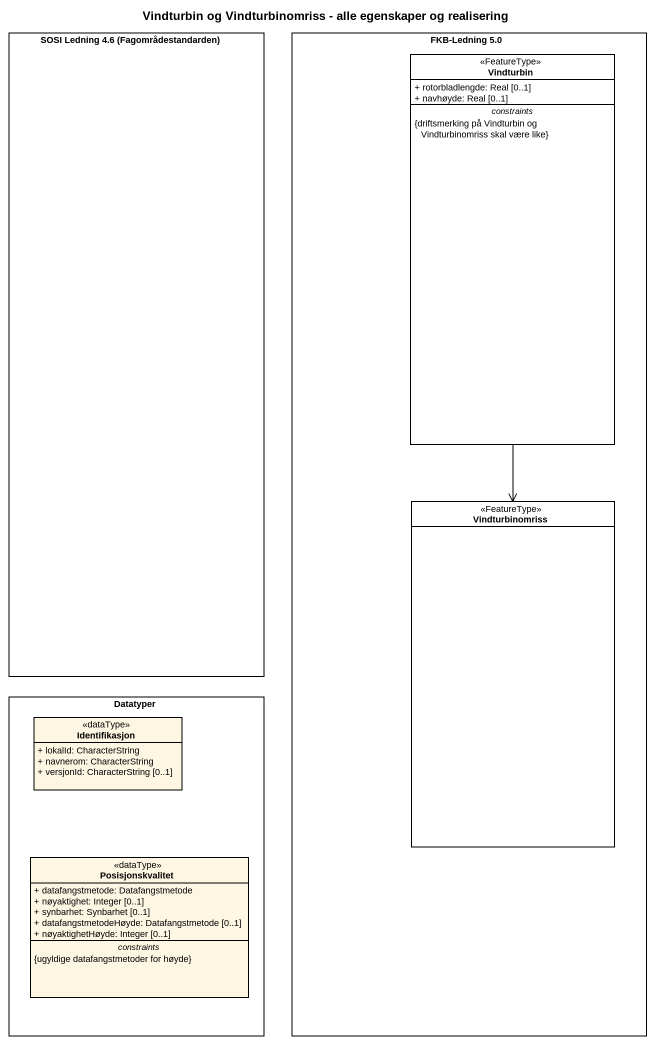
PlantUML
@startuml
title Vindturbin og Vindturbinomriss - alle egenskaper og realisering
allowmixing
hide circle
hide empty members
skinparam classAttributeIconSize 0
rectangle "SOSI Ledning 4.6 (Fagområdestandarden)" as SOSI_Ledning_4_6
rectangle "FKB-Ledning 5.0" as FKB_Ledning_5_0 {
  class Vindturbin <<FeatureType>> #FFFFFF {
    + rotorbladlengde: Real [0..1]
    + navhøyde: Real [0..1]
    -- constraints --
    {driftsmerking på Vindturbin og Vindturbinomriss skal være like}
  }
  class Vindturbinomriss <<FeatureType>> #FFFFFF
}
rectangle Datatyper {
  class Identifikasjon <<dataType>> {
    + lokalId: CharacterString
    + navnerom: CharacterString
    + versjonId: CharacterString [0..1]
  }
  class Posisjonskvalitet <<dataType>> {
    + datafangstmetode: Datafangstmetode
    + nøyaktighet: Integer [0..1]
    + synbarhet: Synbarhet [0..1]
    + datafangstmetodeHøyde: Datafangstmetode [0..1]
    + nøyaktighetHøyde: Integer [0..1]
    -- constraints --
    {ugyldige datafangstmetoder for høyde}
  }
}
Vindturbin --> Vindturbinomriss
@enduml
